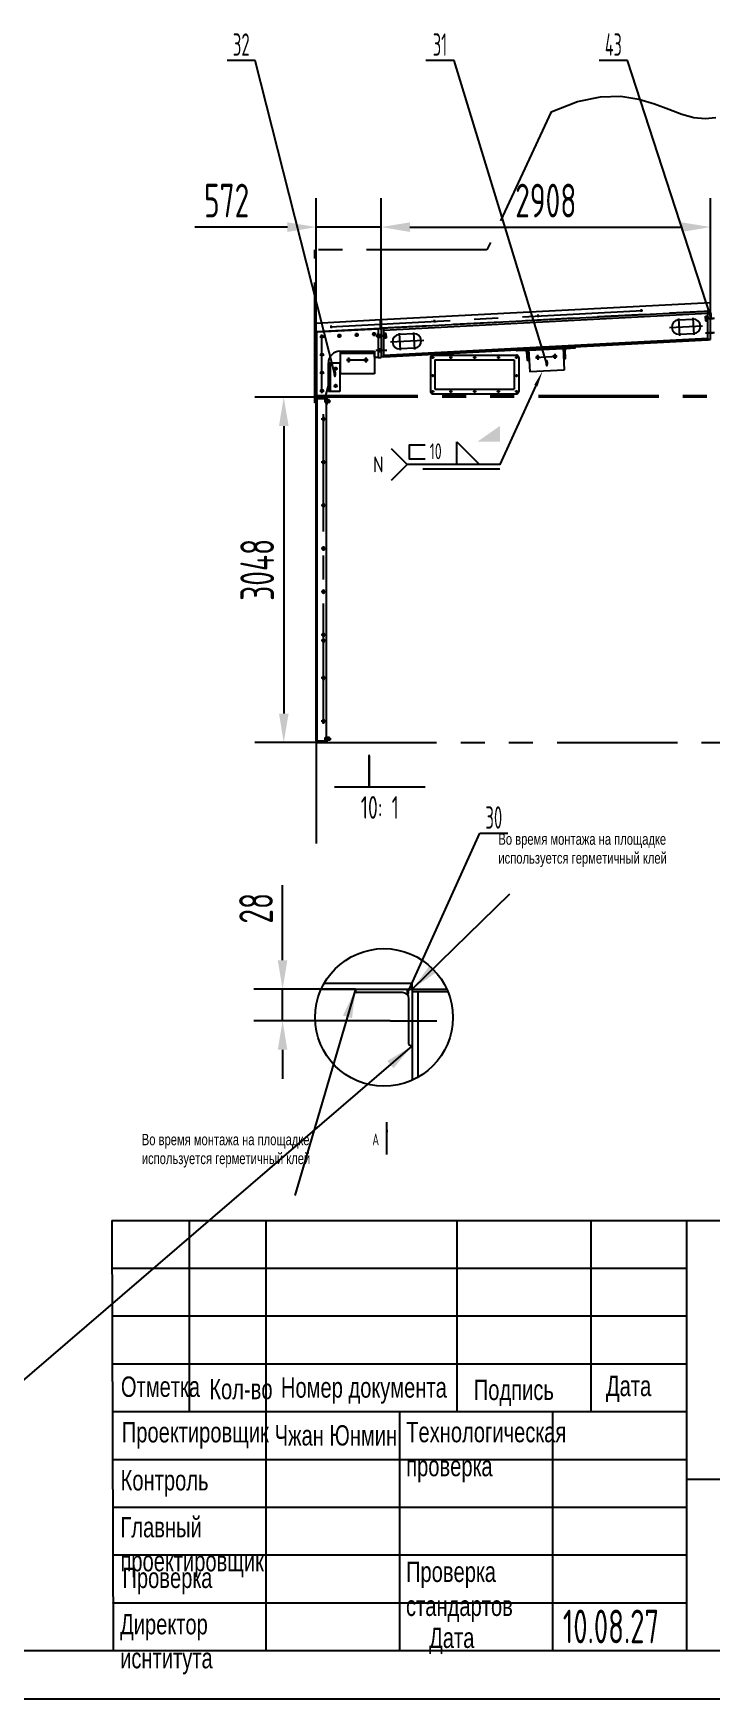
# Model space of a CAD drawing. Header units: millimetres. Extents: x 0 to 35700, y -969 to 25245.
# Drawn here: x 19382 to 25360, y 0 to 14701 of the extents above; entities that cross this region are included whole.
import ezdxf
from ezdxf.enums import TextEntityAlignment as Align

# ---------------------------------------------------------------- set-up
doc = ezdxf.new("R2010")
doc.units = ezdxf.units.MM
doc.header["$LTSCALE"] = 850
for name, pattern in [('F', [0.75, 0.5, -0.25]), ('G', [2, 1.25, -0.25, 0.25, -0.25]), ('K', [2.5, 1.25, -0.25, 0.25, -0.25, 0.25, -0.25])]:
    doc.linetypes.add(name, pattern=pattern)
for name, color, linetype in [('01', 7, 'Continuous'), ('02', 1, 'Continuous'), ('04', 2, 'F'), ('05', 4, 'G'), ('07', 6, 'K'), ('08', 1, 'Continuous'), ('11', 3, 'Continuous'), ('13', 3, 'Continuous'), ('THICK', 7, 'Continuous')]:
    doc.layers.add(name, color=color, linetype=linetype)
doc.styles.get("Standard").update_dxf_attribs({"font": 'isocp', "width": 0.707, "bigfont": 'intecad.shx'})
doc.dimstyles.new('INTE', dxfattribs={"dimscale": 85, "dimtxt": 3.5, "dimasz": 3, "dimexe": 3, "dimexo": 0, "dimgap": 1, "dimtad": 1, "dimdec": 0, "dimdsep": 46, "dimtxsty": 'Standard', "dimcen": 0, "dimclrd": 1, "dimclre": 1, "dimclrt": 3, "dimaunit": 1, "dimadec": 0, "dimazin": 0, "dimtfac": 1, "dimtmove": 0, "dimatfit": 0, "dimfxl": 1, "dimarcsym": 0})
pattern_1 = [(45, (7902.5635, -4174.7304), (-0.70710678, 0.70710678), []), (135, (7902.5635, -4174.7304), (-0.70710678, -0.70710678), [])]

# ---------------------------------------------------------------- blocks, each defined once
blk = doc.blocks.new('24')
at = {"layer": '02', "linetype": 'Continuous'}
h = blk.add_hatch(dxfattribs=at)
h.set_pattern_fill('_USER', color=1, angle=45, style=0, double=1, pattern_type=0)
h.set_pattern_definition([(45, (0, 0), (-0.70710678, 0.70710678), []), (135, (0, 0), (-0.70710678, -0.70710678), [])])
h.paths.add_polyline_path([(14514, 16767), (14524, 16757), (14524, 16768)])
h = blk.add_hatch(dxfattribs=at)
h.set_pattern_fill('_USER', color=1, angle=45, style=0, double=1, pattern_type=0)
h.set_pattern_definition([(45, (10320.6064, 15308.7408), (-0.70710678, 0.70710678), []), (135, (10320.6064, 15308.7408), (-0.70710678, -0.70710678), [])])
h.paths.add_polyline_path([(14544, 16769), (14549, 16764), (14548, 16769)])
for p, q in [((14548, 16845), (13976, 16815)), ((13976, 16174), (13976, 16815)), ((13976, 16744), (14539, 16773)), ((13986, 16740), (14548, 16769)), ((14514, 16767), (14524, 16757)), ((14543, 16778), (14543, 16845)), ((14543, 16845), (14548, 16845)), ((14548, 16778), (14548, 16845)), ((13991, 16740), (13981, 16730)), ((13981, 16174), (13981, 16735)), ((14083, 16264), (14083, 16466)), ((14185, 16568), (14491, 16568)), ((14491, 16517), (14491, 16568)), ((14491, 16517), (14524, 16517)), ((13981, 16179), (13991, 16169)), ((14057, 16169), (14083, 16264)), ((14062, 16169), (13986, 16169)), ((14062, 16164), (13986, 16164)), ((14067, 16099), (14067, 16159)), ((14067, 16099), (14072, 16099)), ((14072, 16099), (14072, 16159))]:
    blk.add_line(p, q)
at = {"ltscale": 1.25}
blk.add_line((13991, 16740), (14523, 16768), dxfattribs=at)
for centre in [(14180, 16705), (14333, 16713), (14486, 16721)]:
    blk.add_circle(centre, 11, dxfattribs=at)
for centre, radius, start, end in [((14538, 16778), 10, 273, 0), ((14538, 16778), 5, 273, 0), ((13986, 16735), 10, 93, 180), ((13986, 16735), 5, 93, 180), ((14185, 16466), 102, 90, 180), ((13986, 16174), 10, 180, 270), ((13986, 16174), 5, 180, 270), ((14062, 16159), 10, 0, 90), ((14062, 16159), 5, 0, 90)]:
    blk.add_arc(centre, radius, start, end)
at = {"layer": '01'}
for p, q in [((14524, 16768), (14524, 16515)), ((14544, 16769), (14549, 16764)), ((14549, 16764), (14548, 16769)), ((14549, 16764), (14549, 16515)), ((14524, 16515), (14549, 16515))]:
    blk.add_line(p, q, dxfattribs=at)
for centre in [(14027, 16697), (14027, 16538), (14027, 16379), (14027, 16220)]:
    blk.add_circle(centre, 11, dxfattribs=at)
at = {"layer": '04', "color": 2, "linetype": 'F'}
for p, q in [((14524, 16717), (14549, 16717)), ((14524, 16715), (14549, 16715)), ((14524, 16696), (14549, 16696)), ((14524, 16693), (14549, 16693)), ((14524, 16590), (14549, 16590)), ((14524, 16588), (14549, 16588)), ((14524, 16569), (14549, 16569)), ((14524, 16566), (14549, 16566))]:
    blk.add_line(p, q, dxfattribs=at)
at = {"layer": '05', "color": 4, "linetype": 'G', "ltscale": 1.25}
for p, q in [((14009, 16697), (14047, 16697)), ((14009, 16538), (14047, 16538)), ((14009, 16379), (14047, 16379))]:
    blk.add_line(p, q, dxfattribs=at)
at = {"layer": '05', "color": 4, "linetype": 'G'}
for p, q in [((14027, 16200), (14027, 16717)), ((14501, 16705), (14571, 16705)), ((14501, 16578), (14571, 16578)), ((14009, 16220), (14047, 16220)), ((14092, 16128), (14047, 16128))]:
    blk.add_line(p, q, dxfattribs=at)
at = {"layer": '05', "ltscale": 1.25}
for p, q in [((14198, 16705), (14163, 16705)), ((14180, 16722), (14180, 16687)), ((14351, 16713), (14316, 16713)), ((14333, 16730), (14333, 16695)), ((14504, 16721), (14469, 16721)), ((14486, 16738), (14486, 16703))]:
    blk.add_line(p, q, dxfattribs=at)
blk = doc.blocks.new('*D230')
at = {"layer": '08', "color": 1, "lineweight": -2}
for p, q in [((22451, 12170), (22451, 13245)), ((25359, 12323), (25359, 13245)), ((22706, 12990), (25104, 12990))]:
    blk.add_line(p, q, dxfattribs=at)
at = {"layer": '08', "color": 1}
for points in [[(22706, 13032), (22706, 12947), (22451, 12990)], [(25104, 13032), (25104, 12947), (25359, 12990)]]:
    blk.add_solid(points, dxfattribs=at)
at = {"layer": 'Defpoints', "color": 0}
for p in [(25359, 12990), (25359, 12323), (22451, 12170)]:
    blk.add_point(p, dxfattribs=at)
at = {"layer": '08', "color": 3, "insert": (23905, 13224), "char_height": 297.5, "attachment_point": 5}
blk.add_mtext('2908', dxfattribs=at)
blk = doc.blocks.new('*D231')
at = {"layer": '08', "color": 1, "lineweight": -2}
for p, q in [((21879, 12060), (21879, 13245)), ((22451, 12099), (22451, 13245)), ((21624, 12990), (20808, 12990)), ((22451, 12990), (21879, 12990)), ((22706, 12990), (22961, 12990))]:
    blk.add_line(p, q, dxfattribs=at)
at = {"layer": '08', "color": 1}
for points in [[(21624, 13032), (21624, 12947), (21879, 12990)], [(22706, 13032), (22706, 12947), (22451, 12990)]]:
    blk.add_solid(points, dxfattribs=at)
at = {"layer": 'Defpoints', "color": 0}
for p in [(21879, 12990), (21879, 12060), (22451, 12099)]:
    blk.add_point(p, dxfattribs=at)
at = {"layer": '08', "color": 3, "insert": (21088, 13224), "char_height": 297.5, "attachment_point": 5}
blk.add_mtext('572', dxfattribs=at)
blk = doc.blocks.new('*U224')
at = {"layer": '01'}
for p, q in [((0, 100), (0, 0)), ((0, 100), (7, 100)), ((0, 0), (100, 0)), ((10, 22), (10, 97)), ((98, 10), (22, 10)), ((100, 0), (100, 8))]:
    blk.add_line(p, q, dxfattribs=at)
for centre, radius, start, end in [((7, 97), 3.3, 0.2621, 90), ((22, 22), 12, 180, 269.8782), ((98, 8), 1.52, 0, 90)]:
    blk.add_arc(centre, radius, start, end, dxfattribs=at)
blk = doc.blocks.new('*U233')
at = {"layer": '01'}
for p, q in [((-18, 6), (-18, 0)), ((0, 6), (-18, 6)), ((-18, 0), (0, 0)), ((0, 0), (-3, 6)), ((0, 6), (3, 0)), ((0, 6), (18, 6)), ((18, 0), (0, 0)), ((18, 6), (18, 0))]:
    blk.add_line(p, q, dxfattribs=at)
at = {"layer": '05'}
blk.add_line((0, 8), (0, -2), dxfattribs=at)
blk = doc.blocks.new('*U235', base_point=(20413, 10278.3))
at = {"layer": '01'}
blk.add_lwpolyline([(19766.1, 9792.6), (19678.6, 9792.6), (19678.6, 9872.6), (19766.1, 9872.6)], dxfattribs=at)
blk.add_lwpolyline([(19941.1, 9888.8), (20066.1, 9763.8), (19941.1, 9763.8)], close=True, dxfattribs=at)
at = {"layer": '02'}
for points in [[(20376.7, 10198.7), (20178.6, 9763.8), (19666.1, 9763.8)], [(19577.7, 9852.2), (19666.1, 9763.8), (19577.7, 9675.4)]]:
    blk.add_lwpolyline(points, dxfattribs=at)
blk.add_lwpolyline([(20413, 10278.3, 0, 20, 0), (20376.7, 10198.7, 20, 20, 0)], format="xyseb", dxfattribs=at)
at = {"layer": '04'}
blk.add_line((20178.6, 9737.6), (19666.1, 9737.6), dxfattribs=at)
at = {"layer": '13', "width": 0.707}
blk.add_text('10', height=87.5, dxfattribs=at).set_placement((19791.1, 9792.6))
at = {"layer": '13', "width": 1.010989}
blk.add_text('N', height=87.5, dxfattribs=at).set_placement((19478.6, 9720.1), (19536.1, 9720.1), align=Align.FIT)
blk = doc.blocks.new('*U236')
at = {"layer": '01'}
for p, q in [((-13, 0), (-13, 12)), ((-13, 12), (0, 12)), ((-13, 7), (0, 7)), ((0, 12), (0, 0)), ((0, -12), (0, 0)), ((-13, 0), (-13, -12)), ((-13, -7), (0, -7)), ((-13, -12), (0, -12))]:
    blk.add_line(p, q, dxfattribs=at)
at = {"layer": '05'}
blk.add_line((-14, 0), (1, 0), dxfattribs=at)
blk = doc.blocks.new('*D250')
at = {"layer": '08', "color": 1, "lineweight": -2}
for p, q in [((21582, 6518), (21582, 7180)), ((22226, 6263), (21327, 6263)), ((21582, 5983), (21582, 6263)), ((22531, 5983), (21327, 5983)), ((21582, 5728), (21582, 5473))]:
    blk.add_line(p, q, dxfattribs=at)
at = {"layer": '08', "color": 1}
for points in [[(21539, 6518), (21624, 6518), (21582, 6263)], [(21539, 5728), (21624, 5728), (21582, 5983)]]:
    blk.add_solid(points, dxfattribs=at)
at = {"layer": 'Defpoints', "color": 0}
for p in [(21582, 6263), (22226, 6263), (22531, 5983)]:
    blk.add_point(p, dxfattribs=at)
at = {"layer": '08', "color": 3, "insert": (21348, 6977), "char_height": 297.5, "attachment_point": 5, "rotation": 90}
blk.add_mtext('28', dxfattribs=at)
blk = doc.blocks.new('*D265')
at = {"layer": '08', "color": 1, "lineweight": -2}
for p, q in [((21868, 11489), (21337, 11489)), ((21592, 11234), (21592, 8696)), ((21879, 8441), (21337, 8441))]:
    blk.add_line(p, q, dxfattribs=at)
at = {"layer": '08', "color": 1}
for points in [[(21550, 11234), (21635, 11234), (21592, 11489)], [(21550, 8696), (21635, 8696), (21592, 8441)]]:
    blk.add_solid(points, dxfattribs=at)
at = {"layer": 'Defpoints', "color": 0}
for p in [(21868, 11489), (21592, 8441), (21879, 8441)]:
    blk.add_point(p, dxfattribs=at)
at = {"layer": '08', "color": 3, "insert": (21358, 9965), "char_height": 297.5, "attachment_point": 5, "rotation": 90}
blk.add_mtext('3048', dxfattribs=at)
blk = doc.blocks.new('*U324')
at = {"layer": '01'}
blk.add_lwpolyline([(25, 5), (415, 5)], dxfattribs=at)
at = {"layer": '02'}
blk.add_lwpolyline([(0, 0), (420, 0)], dxfattribs=at)

msp = doc.modelspace()

# ---------------------------------------------------------------- hatches: boundary and pattern name
at = {"layer": '02', "linetype": 'Continuous'}
h = msp.add_hatch(dxfattribs=at)
h.set_pattern_fill('_USER', color=1, angle=45, style=0, double=1, pattern_type=0)
h.set_pattern_definition(pattern_1)
h.paths.add_polyline_path([(22476.3, 12085.1), (22476.3, 12095.6), (22466.3, 12095.1)])
h.paths.add_polyline_path([(22465.6, 11845.2), (22476.3, 11845.2), (22476.3, 11856)])
at = {"layer": '04', "linetype": 'F'}
h = msp.add_hatch(dxfattribs=at)
h.set_pattern_fill('_USER', color=2, angle=45, style=0, double=1, pattern_type=0)
h.set_pattern_definition(pattern_1)
h.paths.add_polyline_path([(25334.3, 12235.9), (25344.3, 12245.9), (25334.3, 12245.4)])
h.paths.add_polyline_path([(25334.3, 12006.3), (25334.3, 11995), (25344.3, 11996.3)])

# ---------------------------------------------------------------- linework, layer by layer
for p, q in [((25359.3, 12322.8), (22450.8, 12170.3)), ((25334.3, 12245.4), (22451.3, 12094.3)), ((22476.3, 12081.6), (25334.3, 12231.3)), ((25334.3, 12245.4), (25359.3, 12246.7)), ((25344.3, 12245.9), (25334.3, 12235.9)), ((25334.3, 11995), (25334.3, 12245.4)), ((25359.3, 11996.3), (25359.3, 12322.8)), ((22451.3, 12170.4), (22451.3, 11845.2)), ((22466.3, 12095.1), (22476.3, 12085.1)), ((22476.3, 11845.2), (22476.3, 12095.6)), ((22476.3, 11859.3), (25334.3, 12009)), ((22476.3, 11845.2), (25334.3, 11995)), ((25334.3, 12006.3), (25344.3, 11996.3)), ((22476.3, 11845.2), (22451.3, 11845.2)), ((22476.3, 11856), (22465.6, 11845.2)), ((21878.8, 8456.3), (21878.8, 11468.3)), ((21878.8, 11468.3), (21878.8, 10637.5)), ((21960.3, 11477.8), (21888.3, 11477.8)), ((21960.3, 11473.3), (21888.3, 11473.3)), ((21965.3, 11468.3), (21965.3, 8456.3)), ((21969.8, 11468.3), (21969.8, 11432.8)), ((21969.8, 11432.8), (21965.3, 11432.8)), ((21960.3, 8451.3), (21888.3, 8451.3)), ((21960.3, 8446.8), (21888.3, 8446.8)), ((21969.8, 8491.8), (21965.3, 8491.8)), ((21969.8, 8456.3), (21969.8, 8491.8)), ((21922.9, 6263.4), (23030.1, 6263.4))]:
    msp.add_line(p, q)
for centre, start, end in [((21888.3, 11468.3), 90, 180), ((21960.3, 11468.3), 0, 90), ((21888.3, 8456.3), 180, 270), ((21960.3, 8456.3), 270, 0)]:
    msp.add_arc(centre, 9.5, start, end)
at = {"layer": '01'}
for p, q in [((25313.3, 12182.7), (25313.3, 12202.4)), ((25313.3, 12202.4), (25328.3, 12202.4)), ((25328.3, 12202.4), (25328.3, 12182.7)), ((25076.8, 12170.3), (25203.7, 12176.9)), ((25328.3, 12194.7), (25313.3, 12194.7)), ((25313.3, 12182.7), (25313.3, 12162.9)), ((25328.3, 12170.7), (25313.3, 12170.7)), ((25313.3, 12162.9), (25328.3, 12162.9)), ((25328.3, 12162.9), (25328.3, 12182.7)), ((22426.3, 12042.5), (22417.3, 12042.5)), ((22417.3, 12042.5), (22417.3, 12030.5)), ((22417.3, 12018.5), (22417.3, 12030.5)), ((22426.3, 12018.5), (22417.3, 12018.5)), ((22482.3, 12050.3), (22482.3, 12030.5)), ((22497.3, 12050.3), (22482.3, 12050.3)), ((22482.3, 12042.5), (22497.3, 12042.5)), ((22482.3, 12010.7), (22482.3, 12030.5)), ((22482.3, 12018.5), (22497.3, 12018.5)), ((22497.3, 12010.7), (22482.3, 12010.7)), ((22497.3, 12030.5), (22497.3, 12050.3)), ((22497.3, 12030.5), (22497.3, 12010.7)), ((22739, 12047.8), (22612.2, 12041.1)), ((22745.7, 11920.9), (22618.9, 11914.3)), ((23753.1, 11912.1), (23763.6, 11712.4)), ((24058.3, 11916.1), (23753.7, 11900.2)), ((24057.7, 11928.1), (24068.1, 11728.4)), ((25083.5, 12043.5), (25210.3, 12050.1)), ((25334.3, 11995), (25344.3, 11996.3)), ((25344.3, 11996.3), (25359.3, 11996.3)), ((21985.8, 11791.3), (22087.8, 11791.3)), ((21985.8, 11791.3), (21985.8, 11537.3)), ((22001.8, 11791.3), (22001.8, 11537.3)), ((22087.8, 11791.3), (22087.8, 11537.3)), ((22088.8, 11893.3), (22088.8, 11693.3)), ((22393.8, 11875.3), (22088.8, 11875.3)), ((22393.8, 11893.3), (22393.8, 11693.3)), ((22451.3, 11845.2), (22454.4, 11845.4)), ((22393.8, 11693.3), (22088.8, 11693.3)), ((24068.1, 11728.4), (23763.6, 11712.4)), ((21977.3, 11466.8), (21974.8, 11466.8)), ((21974.8, 11466.8), (21974.8, 11452.8)), ((21977.3, 11452.8), (21977.3, 11466.8)), ((22087.8, 11537.3), (21985.8, 11537.3)), ((21956.5, 11452.8), (21956.5, 11464.4)), ((21956.5, 11464.4), (21965.3, 11464.4)), ((21965.3, 11459.8), (21956.5, 11459.8)), ((21956.5, 11452.8), (21956.5, 11441.1)), ((21965.3, 11445.8), (21956.5, 11445.8)), ((21956.5, 11441.1), (21965.3, 11441.1)), ((21965.3, 11464.4), (21965.3, 11452.8)), ((21965.3, 11441.1), (21965.3, 11452.8)), ((21974.8, 11438.8), (21974.8, 11452.8)), ((21977.3, 11438.8), (21974.8, 11438.8)), ((21980.9, 11463.5), (21977.3, 11463.5)), ((21977.3, 11463.5), (21977.3, 11452.8)), ((21977.3, 11452.8), (21980.9, 11454.9)), ((21977.3, 11452.8), (21977.3, 11438.8)), ((21977.3, 11442.1), (21977.3, 11452.8)), ((21980.9, 11452.8), (21977.3, 11450.7)), ((21980.9, 11442.1), (21977.3, 11442.1)), ((21980.9, 11452.8), (21980.9, 11463.5)), ((21980.9, 11452.8), (21980.9, 11442.1)), ((21980.9, 11445.8), (21999.8, 11445.8)), ((21993.7, 11459.8), (21999.8, 11459.8)), ((21999.8, 11459.8), (21999.8, 11452.8)), ((21999.8, 11445.8), (21999.8, 11452.8)), ((21884.8, 8446.8), (21884.8, 8440.8)), ((21975.8, 8487.8), (21969.8, 8487.8)), ((21978.3, 8485.8), (21975.8, 8485.8)), ((21975.8, 8485.8), (21975.8, 8471.8)), ((21975.8, 8457.8), (21975.8, 8471.8)), ((21978.3, 8457.8), (21975.8, 8457.8)), ((21978.3, 8471.8), (21978.3, 8485.8)), ((21981.9, 8482.5), (21978.3, 8482.5)), ((21978.3, 8482.5), (21978.3, 8471.8)), ((21981.9, 8471.8), (21978.3, 8473.9)), ((21978.3, 8471.8), (21978.3, 8457.8)), ((21978.3, 8461.1), (21978.3, 8471.8)), ((21978.3, 8471.8), (21981.9, 8469.7)), ((21981.9, 8461.1), (21978.3, 8461.1)), ((21981.9, 8483.4), (21981.9, 8471.8)), ((21994.7, 8483.4), (21981.9, 8483.4)), ((21981.9, 8471.8), (21981.9, 8482.5)), ((21994.7, 8478.8), (21981.9, 8478.8)), ((21981.9, 8460.1), (21981.9, 8471.8)), ((21981.9, 8471.8), (21981.9, 8461.1)), ((21994.7, 8464.8), (21981.9, 8464.8)), ((21994.7, 8460.1), (21981.9, 8460.1)), ((21983.4, 8478.8), (22000.3, 8478.8)), ((21994.7, 8471.8), (21994.7, 8483.4)), ((21994.7, 8471.8), (21994.7, 8460.1)), ((21994.7, 8464.8), (22000.3, 8464.8)), ((22000.3, 8478.8), (22000.3, 8471.8)), ((22000.3, 8464.8), (22000.3, 8471.8)), ((22840.1, 8047.2), (22040.1, 8047.2)), ((22726.5, 6313.4), (21948.3, 6313.4)), ((22226.5, 6263.4), (22726.5, 6263.4)), ((22226.5, 6263.4), (22226.5, 6243.3)), ((22641.5, 6233.4), (22236.4, 6233.4)), ((22696.5, 5778.6), (22696.5, 6178.5)), ((22726.5, 6263.4), (22726.5, 5763.4)), ((22726.5, 6243.4), (23038.7, 6243.4)), ((22726.5, 5763.4), (22711.7, 5763.4))]:
    msp.add_line(p, q, dxfattribs=at)
at = {"layer": '01', "color": 7, "linetype": 'Continuous'}
for p, q in [((21883.3, 11468.3), (21883.3, 8456.3)), ((21934.8, 11300.8), (21934.8, 11295.8)), ((21934.8, 11290.8), (21934.8, 11295.8)), ((21950.8, 11300.8), (21950.8, 11295.8)), ((21950.8, 11290.8), (21950.8, 11295.8)), ((21934.8, 10919.8), (21934.8, 10914.8)), ((21934.8, 10909.8), (21934.8, 10914.8)), ((21950.8, 10919.8), (21950.8, 10914.8)), ((21950.8, 10909.8), (21950.8, 10914.8)), ((21934.8, 10538.8), (21934.8, 10533.8)), ((21934.8, 10528.8), (21934.8, 10533.8)), ((21950.8, 10538.8), (21950.8, 10533.8)), ((21950.8, 10528.8), (21950.8, 10533.8)), ((21934.8, 10157.8), (21934.8, 10152.8)), ((21934.8, 10147.8), (21934.8, 10152.8)), ((21950.8, 10157.8), (21950.8, 10152.8)), ((21950.8, 10147.8), (21950.8, 10152.8)), ((21934.8, 9776.8), (21934.8, 9771.8)), ((21934.8, 9766.8), (21934.8, 9771.8)), ((21950.8, 9776.8), (21950.8, 9771.8)), ((21950.8, 9766.8), (21950.8, 9771.8)), ((21934.8, 9395.8), (21934.8, 9390.8)), ((21934.8, 9385.8), (21934.8, 9390.8)), ((21934.8, 9344.8), (21934.8, 9339.8)), ((21934.8, 9334.8), (21934.8, 9339.8)), ((21950.8, 9395.8), (21950.8, 9390.8)), ((21950.8, 9385.8), (21950.8, 9390.8)), ((21950.8, 9344.8), (21950.8, 9339.8)), ((21950.8, 9334.8), (21950.8, 9339.8)), ((21934.8, 9014.8), (21934.8, 9009.8)), ((21934.8, 9004.8), (21934.8, 9009.8)), ((21950.8, 9014.8), (21950.8, 9009.8)), ((21950.8, 9004.8), (21950.8, 9009.8)), ((21934.8, 8633.8), (21934.8, 8628.8)), ((21934.8, 8623.8), (21934.8, 8628.8)), ((21950.8, 8633.8), (21950.8, 8628.8)), ((21950.8, 8623.8), (21950.8, 8628.8)), ((21884.8, 8446.8), (21959.8, 8446.8)), ((21884.8, 8440.8), (21960.3, 8440.8)), ((21956.5, 8483.4), (21965.3, 8483.4)), ((21956.5, 8471.8), (21956.5, 8483.4)), ((21965.3, 8478.8), (21956.5, 8478.8)), ((21956.5, 8471.8), (21956.5, 8460.1)), ((21965.3, 8464.8), (21956.5, 8464.8)), ((21956.5, 8460.1), (21965.3, 8460.1)), ((21965.3, 8483.4), (21965.3, 8471.8)), ((21965.3, 8460.1), (21965.3, 8471.8)), ((21969.8, 8456.8), (21969.8, 8490.8)), ((21975.8, 8456.3), (21975.8, 8487.8)), ((22726.5, 6263.4), (22726.5, 6313.4)), ((22726.5, 6243.4), (22726.5, 5459.7)), ((22776.5, 6243.4), (22776.5, 5485.2))]:
    msp.add_line(p, q, dxfattribs=at)
at = {"layer": '01'}
for centre, radius in [((23837.3, 12206), 3.5), ((24750.1, 12253.8), 3.5), ((22011.8, 12110.3), 3.5), ((22924.6, 12158.1), 3.5), ((22164.8, 11817.3), 11), ((22316.8, 11817.3), 11), ((23833, 11840.2), 11), ((23984.8, 11848.2), 11), ((22049.8, 11740.3), 11), ((22049.8, 11588.3), 11)]:
    msp.add_circle(centre, radius, dxfattribs=at)
for centre, radius, start, end in [((25080.2, 12106.9), 63.5, 93, 273), ((25207, 12113.5), 63.5, 273, 93), ((22615.5, 11977.7), 63.5, 93, 273), ((22742.4, 11984.4), 63.5, 273, 93), ((22236.4, 6243.3), 9.9, 180, 269.73787), ((22641.5, 6178.4), 55, 0.12178, 90), ((22711.7, 5778.6), 15.2, 180, 270)]:
    msp.add_arc(centre, radius, start, end, dxfattribs=at)
at = {"layer": '01', "color": 7, "linetype": 'Continuous'}
for centre, radius, start, end in [((21888.3, 11468.3), 5, 90, 180), ((21960.3, 11468.3), 5, 0, 90), ((21942.8, 11300.8), 8, 0, 180), ((21942.8, 11290.8), 8, 180, 0), ((21942.8, 10919.8), 8, 0, 180), ((21942.8, 10909.8), 8, 180, 0), ((21942.8, 10538.8), 8, 0, 180), ((21942.8, 10528.8), 8, 180, 0), ((21942.8, 10157.8), 8, 0, 180), ((21942.8, 10147.8), 8, 180, 0), ((21942.8, 9776.8), 8, 0, 180), ((21942.8, 9766.8), 8, 180, 0), ((21942.8, 9395.8), 8, 0, 180), ((21942.8, 9385.8), 8, 180, 0), ((21942.8, 9344.8), 8, 0, 180), ((21942.8, 9334.8), 8, 180, 0), ((21942.8, 9014.8), 8, 0, 180), ((21942.8, 9004.8), 8, 180, 0), ((21942.8, 8633.8), 8, 0, 180), ((21942.8, 8623.8), 8, 180, 0), ((21888.3, 8456.3), 5, 180, 270), ((21960.3, 8456.3), 15.5, 270, 0), ((21960.3, 8456.3), 5, 270, 0), ((21960.3, 8456.3), 9.5, 270, 0)]:
    msp.add_arc(centre, radius, start, end, dxfattribs=at)
at = {"layer": '01'}
msp.add_solid([(23500.6, 11235.1), (23300.6, 11095.1), (23500.6, 10895.1), (23500.6, 11095.1)], dxfattribs=at)
at = {"layer": '02'}
for p, q in [((21341, 14461.9), (21093, 14461.9)), ((22043.6, 11688.6), (21341, 14461.9)), ((23094.9, 14461.9), (22846.9, 14461.9)), ((23913.5, 11782.9), (23094.9, 14461.9)), ((24625, 14461.9), (24377, 14461.9)), ((25359.3, 12205.3), (24625, 14461.9)), ((22417.3, 12040.1), (22426.3, 12040.1)), ((22417.3, 12020.9), (22426.3, 12020.9)), ((21999.8, 11458.4), (21993.7, 11458.4)), ((21999.8, 11447.2), (21993.7, 11447.2)), ((22000.3, 8477.4), (21994.7, 8477.4)), ((22000.3, 8466.2), (21994.7, 8466.2)), ((22687.6, 6232.6), (23322.1, 7639.1)), ((23322.1, 7639.1), (23570.1, 7639.1)), ((22502.2, 4804.3), (22502.2, 5089.3))]:
    msp.add_line(p, q, dxfattribs=at)
msp.add_lwpolyline([(22502.2, 4999.3, 22.5, 0, 0), (22502.2, 5089.3, 0, 0, 0)], format="xyseb", dxfattribs=at)
msp.add_circle((22476.5, 6013.4), 607.5, dxfattribs=at)
at = {"layer": '04', "color": 2, "linetype": 'F'}
msp.add_line((22451.3, 12099.3), (25359.3, 12251.7), dxfattribs=at)
at = {"layer": '05', "color": 4, "linetype": 'G'}
for p, q in [((22000.4, 12109.7), (24761.5, 12254.4)), ((23838, 12194.2), (23836.7, 12217.9)), ((24750.7, 12242.1), (24749.5, 12265.7)), ((22012.5, 12098.6), (22011.2, 12122.2)), ((22738.4, 12059.6), (22746.3, 11908.9)), ((22925.2, 12146.4), (22924, 12170.1)), ((24995.4, 12102.4), (25287.9, 12117.8)), ((25076.2, 12182.1), (25084.1, 12031.4)), ((25203, 12188.8), (25210.9, 12038.1)), ((25313.9, 12182.7), (25381.5, 12182.7)), ((25313.9, 12055.7), (25381.5, 12055.7)), ((25393.6, 12182.7), (25338.9, 12182.7)), ((25393.6, 12055.7), (25338.9, 12055.7)), ((22438.8, 12030.5), (22498.6, 12030.5)), ((22827.2, 11988.8), (22534.6, 11973.5)), ((22611.6, 12053), (22619.5, 11902.3)), ((22144.9, 11817.3), (22337.8, 11817.3)), ((22164.8, 11840), (22164.8, 11795.6)), ((22316.8, 11840), (22316.8, 11795.6)), ((22438.8, 11903.5), (22500.4, 11903.5)), ((23813, 11839.2), (24005.7, 11849.3)), ((23831.8, 11862.9), (23834.1, 11818.5)), ((23983.6, 11870.9), (23985.9, 11826.5)), ((21942.8, 8604.4), (21942.8, 11338.2)), ((21985.5, 11452.8), (21949.4, 11452.8)), ((21950.1, 11452.8), (21995.1, 11452.8)), ((21965.3, 11295.8), (21922.6, 11295.8)), ((21965.3, 10914.8), (21922.6, 10914.8)), ((21965.3, 10533.8), (21922.6, 10533.8)), ((21965.3, 10152.8), (21922.6, 10152.8)), ((21965.3, 9771.8), (21922.6, 9771.8)), ((21965.3, 9390.8), (21922.6, 9390.8)), ((21965.3, 9339.8), (21922.6, 9339.8)), ((21965.3, 9009.8), (21922.6, 9009.8)), ((21965.3, 8628.8), (21922.6, 8628.8)), ((21948, 8471.8), (22009.4, 8471.8)), ((22531.1, 5983.4), (22942.2, 5983.4))]:
    msp.add_line(p, q, dxfattribs=at)
at = {"layer": '05'}
for p, q in [((22500.4, 12030.5), (22403.8, 12030.5)), ((22065.4, 11740.3), (22034.3, 11740.3)), ((22049.8, 11755.8), (22049.8, 11724.7)), ((22065.4, 11588.3), (22034.3, 11588.3)), ((22049.8, 11603.8), (22049.8, 11572.7))]:
    msp.add_line(p, q, dxfattribs=at)
at = {"layer": '07', "color": 6, "linetype": 'K'}
for p, q in [((23952.9, 14008.8), (23385.8, 12788.8)), ((21867.8, 11438.8), (21867.8, 12788.8)), ((23385.8, 12788.8), (21867.8, 12788.8)), ((21875.8, 11438.8), (21875.8, 12788.8)), ((21878.8, 12140.4), (21875.8, 12140.2)), ((22886.8, 11838.8), (22886.8, 11538.8)), ((22906.8, 11858.8), (23646.8, 11858.8)), ((22926.8, 11818.8), (23626.8, 11818.8)), ((22926.8, 11818.8), (22926.8, 11558.8)), ((23626.8, 11818.8), (23626.8, 11558.8)), ((23666.8, 11838.8), (23666.8, 11538.8)), ((31276.8, 11500.8), (21875.8, 11500.8)), ((31276.8, 11488.8), (21875.8, 11488.8)), ((22906.8, 11518.8), (23646.8, 11518.8)), ((22926.8, 11558.8), (23626.8, 11558.8)), ((21878.8, 11438.8), (21867.8, 11438.8)), ((21878.8, 8440.8), (31276.8, 8440.8)), ((21878.8, 8440.8), (21878.8, 7549.8))]:
    msp.add_line(p, q, dxfattribs=at)
msp.add_lwpolyline([(23952.9, 14008.8), (24184.2, 14099.1), (24387.9, 14140.8), (24567.2, 14144.4), (24725.4, 14120.3), (24865.6, 14079), (24991.1, 14030.9), (25105.1, 13986.5), (25210.7, 13956.3), (25310.8, 13948), (25406.4, 13958.7)], dxfattribs=at)
for centre in [(22906.8, 11838.8), (23066.8, 11838.8), (23276.8, 11838.8), (23486.8, 11838.8), (23646.8, 11838.8), (22906.8, 11678.8), (23646.8, 11678.8), (22906.8, 11538.8), (23066.8, 11538.8), (23276.8, 11538.8), (23486.8, 11538.8), (23646.8, 11538.8)]:
    msp.add_circle(centre, 7, dxfattribs=at)
for centre, start, end in [((22906.8, 11838.8), 90, 180), ((23646.8, 11838.8), 0, 90), ((22906.8, 11538.8), 180, 270), ((23646.8, 11538.8), 270, 0)]:
    msp.add_arc(centre, 20, start, end, dxfattribs=at)
at = {"layer": 'THICK'}
for p, q in [((20074.4, 4222.3), (20085.9, 425)), ((20074.4, 4222.3), (35275, 4222.3)), ((20760.7, 4220.4), (20760.7, 4222.3)), ((20761, 2534.6), (20761, 4222.3)), ((21436, 425), (21436, 4222.3)), ((23123.7, 2534.6), (23123.7, 4222.3)), ((24305.1, 2534.6), (24305.1, 4222.3)), ((25148.9, 425), (25148.9, 4222.3)), ((20085.9, 2956.5), (25148.9, 2956.5)), ((20085.9, 2534.6), (25148.9, 2534.6)), ((22617.4, 425), (22617.4, 2534.6)), ((23967.5, 425), (23967.5, 2534.6)), ((25148.9, 1936.6), (29790, 1936.6)), ((20085.9, 425), (35275, 425))]:
    msp.add_line(p, q, dxfattribs=at)
at = {"layer": 'THICK', "color": 3}
for p, q in [((20085.9, 3800.4), (25148.9, 3800.4)), ((20085.9, 3378.4), (25148.9, 3378.4)), ((20085.9, 2112.7), (25148.9, 2112.7)), ((20085.9, 1690.8), (25148.9, 1690.8)), ((20085.9, 1268.8), (25148.9, 1268.8)), ((20085.9, 846.9), (25148.9, 846.9))]:
    msp.add_line(p, q, dxfattribs=at)
for p in [(20085.9, 846.9), (20085.9, 425)]:
    msp.add_point(p, dxfattribs=at)

# ---------------------------------------------------------------- block references
at = {"layer": '01'}
msp.add_blockref('24', (7902.6, -4674.7), dxfattribs=at)
at = {"layer": '01', "xscale": -1}
for name, p, rotation in [('*U233', (25334.3, 12182.7), 90), ('*U224', (23747.1, 11911.8), 93.00000000000574)]:
    msp.add_blockref(name, p, dxfattribs=dict(at, rotation=rotation))
at = {"layer": '01'}
for name, p, rotation in [('*U233', (22476.3, 12030.5), 270), ('*U224', (24063.7, 11928.4), 273.0000000000057), ('*U236', (21980.9, 11452.8), 180)]:
    msp.add_blockref(name, p, dxfattribs=dict(at, rotation=rotation))
at = {"layer": '01', "xscale": 1.599999999999909, "yscale": 1.600000000000023, "zscale": 1.6}
msp.add_blockref('*U235', (23875.6, 11718.3), dxfattribs=at)
at = {"layer": '04', "xscale": 85, "yscale": 85, "zscale": 85}
msp.add_blockref('*U324', (0, 0), dxfattribs=at)

# ---------------------------------------------------------------- texts
at = {"layer": '01', "char_height": 179.928, "attachment_point": 1}
for s, insert in [('{\\fArial|b0|i0|c204|p34;Отметка}', (20154.8, 2844.1)), ('{\\fArial|b0|i0|c204|p34;Кол-во}', (20935.1, 2823.4)), ('{\\fArial|b0|i0|c204|p34;Номер документа}', (21567.1, 2837.2)), ('{\\fArial|b0|i0|c204|p34;Подпись}', (23269.1, 2816.5)), ('{\\fArial|b0|i0|c204|p34;Дата}', (24436, 2851)), ('{\\fArial|b0|i0|c204|p34;Проектировщик}', (20162.7, 2442.2)), ('{\\fArial|b0|i0|c204|p34;\\C3;Чжан Юнмин}', (21511.9, 2414.5)), ('{\\fArial|b0|i0|c204|p34;Технологическая\\Pпроверка}', (22672.7, 2443.5)), ('{\\fArial|b0|i0|c204|p34;Контроль}', (20152.4, 2018.4)), ('{\\fArial|b0|i0|c204|p34;Главный\\Pпроектировщик}', (20150.8, 1604.2)), ('{\\fArial|b0|i0|c204|p34;Проверка\\Pстандартов}', (22671, 1210.2)), ('{\\fArial|b0|i0|c204|p34;Проверка}', (20168.4, 1156.8)), ('{\\fArial|b0|i0|c204|p34;Директор\\Pиснтитута}', (20148, 747.9)), ('{\\fArial|b0|i0|c204|p34;Дата}', (22875.4, 627.7))]:
    msp.add_mtext(s, dxfattribs=dict(at, insert=insert))
at = {"layer": '02', "width": 0.605172}
for p, p2 in [((25344.3, 12180.3), (25374.3, 12180.3)), ((23898.5, 11757.9), (23928.5, 11757.9)), ((22028.6, 11663.6), (22058.6, 11663.6)), ((22672.6, 6207.6), (22702.6, 6207.6))]:
    msp.add_text('●', height=50, dxfattribs=at).set_placement(p, p2, align=Align.FIT)
at = {"layer": '04', "attachment_point": 1}
for s, insert, char_height in [('{\\C3;I}', (22315.4, 8336), 297.5), ('{\\fArial|b0|i0|c204|p34;\\C3;Во время монтажа на площадке\\Pиспользуется герметичный клей}', (23486.3, 7637.6), 100), ('{\\fArial|b0|i0|c204|p34;\\C3;Во время монтажа на площадке\\Pиспользуется герметичный клей}', (20339.2, 4985.5), 100)]:
    msp.add_mtext(s, dxfattribs=dict(at, insert=insert, char_height=char_height))
at = {"layer": '11'}
for s, height, width, p, p2 in [('32', 197.99, 0.573679, (21142.6, 14501.9), (21291.4, 14501.9)), ('31', 197.99, 0.606, (22908, 14501.9), (23033.9, 14501.9)), ('43', 197.99, 0.540134, (24426.6, 14501.9), (24575.4, 14501.9)), ('30', 197.99, 0.600864, (23371.7, 7679.1), (23520.5, 7679.1)), ('10.08.27', 297.5, 0.642055, (24055, 488.8), (24905, 488.8))]:
    msp.add_text(s, height=height, dxfattribs=dict(at, width=width)).set_placement(p, p2, align=Align.FIT)
at = {"layer": '11', "width": 0.707}
msp.add_text('10: 1', height=200, dxfattribs=at).set_placement((22440.1, 7767.2), align=Align.CENTER)
msp.add_text('A', height=105, dxfattribs=at).set_placement((22373.6, 4852.5), align=Align.BOTTOM_LEFT)

# ---------------------------------------------------------------- dimensions: what is measured, and where the dimension line sits
at = {"layer": '08'}
for base, p1, p2, picture, middle in [((21878.8451, 12989.8806), (22451.3067, 12099.2763), (21878.8451, 12059.7853), '*D231', (21088.2296, 13223.6599)), ((25359.3, 12989.9), (22451.3, 12170.4), (25359.3, 12322.8), '*D230', (23905.3, 13223.7))]:
    dim = msp.add_linear_dim(base=base, p1=p1, p2=p2, dimstyle='INTE', dxfattribs=at)
    dim.commit()
    dim.dimension.update_dxf_attribs({"geometry": picture, "text_midpoint": middle})
dim = msp.add_linear_dim(base=(21592.2, 8440.8), p1=(21867.8, 11488.8), p2=(21878.8, 8440.8), angle=90, dimstyle='INTE', dxfattribs=at)
dim.commit()
dim.dimension.update_dxf_attribs({"geometry": '*D265', "text_midpoint": (21358.5, 9964.8)})
dim = msp.add_linear_dim(base=(21581.5, 6263.4), p1=(22531.1, 5983.4), p2=(22226.5, 6263.4), angle=90, text='28', dimstyle='INTE', dxfattribs=at)
dim.commit()
dim.dimension.update_dxf_attribs({"geometry": '*D250', "text_midpoint": (21347.7, 6976.7)})

# ---------------------------------------------------------------- leaders
at = {"layer": '01'}
for points in [[(22726.5, 6263.4), (23588.8, 7103.7)], [(22226.5, 6263.4), (21691.2, 4442)], [(22726.5, 5763.4), (18831.8, 2417.1)]]:
    msp.add_leader(points, dimstyle='INTE', dxfattribs=at)

doc.saveas('drawing.dxf')
